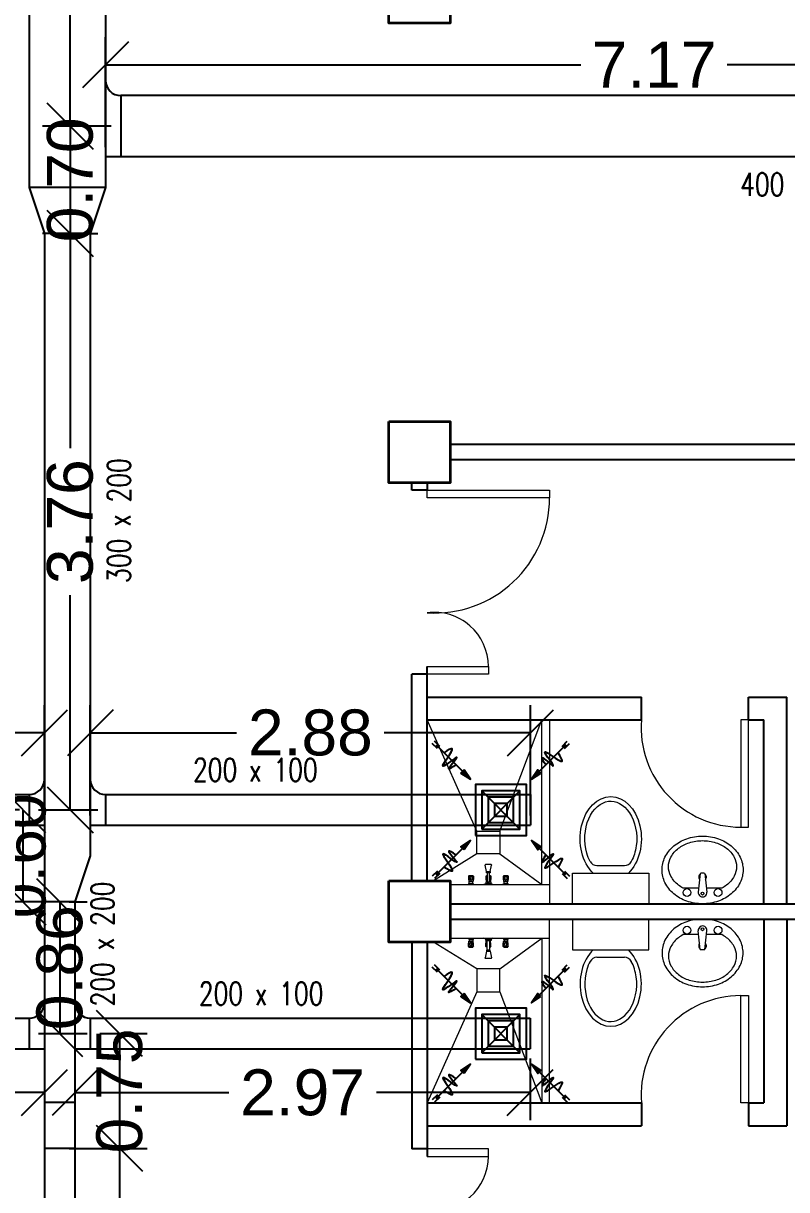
# Model space of a CAD drawing. Header units: millimetres. Extents: x 3 to 434, y 1 to 233.
# Drawn here: x 368.9 to 373.89, y 101.62 to 109.24 of the extents above; entities that cross this region are included whole.
import ezdxf

# ---------------------------------------------------------------- set-up
doc = ezdxf.new("R2010")
doc.units = ezdxf.units.MM
doc.header["$MEASUREMENT"] = 0
for name, color, linetype in [('AIR', 7, 'Continuous'), ('AIR-00', 8, 'Continuous'), ('AIR-03', 30, 'Continuous'), ('dimen', 7, 'Continuous'), ('ducting label', 7, 'Continuous'), ('exhaust', 1, 'Continuous')]:
    doc.layers.add(name, color=color, linetype=linetype)
doc.styles.add('Arch-Dim', font='simplex.shx', dxfattribs={"width": 0.75})
doc.styles.get("Standard").update_dxf_attribs({"font": 'arial.ttf'})
doc.dimstyles.new('Copy of dimension', dxfattribs={"dimtxt": 0.3, "dimasz": 0.3, "dimexe": 0.18, "dimexo": 0.0625, "dimgap": 0.09, "dimtad": 0, "dimzin": 0, "dimdsep": 46, "dimtxsty": 'Standard', "dimblk": 'OBLIQUE', "dimcen": 0.09, "dimclrd": 256, "dimclre": 256, "dimclrt": 256, "dimadec": 0, "dimazin": 0, "dimtfac": 1, "dimtofl": 0, "dimtmove": 0, "dimatfit": 3, "dimldrblk": 'OBLIQUE', "dimfxl": 1, "dimtolj": 1, "dimtzin": 0, "dimarcsym": 0})

# ---------------------------------------------------------------- blocks, each defined once
blk = doc.blocks.new('GRILL-C-IN')
at = {"layer": 'AIR-00', "ltscale": 3}
for p, q in [((-0.623, 0.601), (-0.674, 0.651)), ((-0.601, 0.623), (-0.651, 0.674)), ((-0.637, 0.637), (-0.3, 0.3)), ((0.637, 0.637), (0.3, 0.3)), ((0.601, 0.623), (0.651, 0.674)), ((0.623, 0.601), (0.674, 0.651)), ((-0.637, -0.637), (-0.3, -0.3)), ((0.637, -0.637), (0.3, -0.3)), ((-0.623, -0.601), (-0.674, -0.651)), ((-0.601, -0.623), (-0.651, -0.674)), ((0.601, -0.623), (0.651, -0.674)), ((0.623, -0.601), (0.674, -0.651))]:
    blk.add_line(p, q, dxfattribs=at)
at = {"layer": 'AIR-00', "color": 50}
for p, q in [((-0.188, 0.187), (0.187, -0.188)), ((0.187, 0.187), (-0.188, -0.188))]:
    blk.add_line(p, q, dxfattribs=at)
at = {"layer": 'AIR-00', "ltscale": 3}
for points in [[(-0.362, 0.393), (-0.393, 0.362), (-0.3, 0.3)], [(0.393, 0.362), (0.362, 0.393), (0.3, 0.3)], [(-0.362, -0.393), (-0.393, -0.362), (-0.3, -0.3)], [(0.393, -0.362), (0.362, -0.393), (0.3, -0.3)]]:
    blk.add_lwpolyline(points, close=True, dxfattribs=at)
at = {"layer": 'AIR-00', "color": 50}
for points in [[(-0.188, -0.188), (0.187, -0.188), (0.187, 0.187), (-0.188, 0.187)], [(-0.125, -0.125), (0.125, -0.125), (0.125, 0.125), (-0.125, 0.125)], [(-0.062, -0.062), (0.062, -0.062), (0.062, 0.062), (-0.062, 0.062)]]:
    blk.add_lwpolyline(points, close=True, dxfattribs=at)
at = {"layer": 'AIR-00', "ltscale": 3}
for points in [[(-0.441, 0.441), (-0.512, 0.404), (-0.432, 0.514), (-0.568, 0.43), (-0.477, 0.6), (-0.561, 0.561)], [(0.441, 0.441), (0.404, 0.512), (0.514, 0.432), (0.43, 0.568), (0.6, 0.477), (0.561, 0.561)], [(-0.441, -0.441), (-0.512, -0.404), (-0.432, -0.514), (-0.568, -0.43), (-0.477, -0.6), (-0.561, -0.561)], [(0.441, -0.441), (0.404, -0.512), (0.514, -0.432), (0.43, -0.568), (0.6, -0.477), (0.561, -0.561)]]:
    blk.add_spline(points, degree=3, dxfattribs=at)
for points in [[(-0.3, 0.3), (-0.362, 0.393), (-0.393, 0.362)], [(0.3, 0.3), (0.393, 0.362), (0.362, 0.393)], [(-0.3, -0.3), (-0.362, -0.393), (-0.393, -0.362)], [(0.3, -0.3), (0.393, -0.362), (0.362, -0.393)]]:
    blk.add_solid(points, dxfattribs=at)
at = {"layer": 'AIR-03', "color": 6}
blk.add_lwpolyline([(-0.25, -0.25), (0.25, -0.25), (0.25, 0.25), (-0.25, 0.25)], close=True, dxfattribs=at)
blk = doc.blocks.new('_Oblique')
at = {"color": 0, "linetype": 'ByBlock', "lineweight": -2}
blk.add_line((-0.5, -0.5), (0.5, 0.5), dxfattribs=at)
blk = doc.blocks.new('*D119')
at = {"layer": 'Defpoints', "color": 0, "transparency": 16777216}
for p in [(369.4411, 127.6002), (369.2095, 108.5642), (369.5412, 108.5642)]:
    blk.add_point(p, dxfattribs=at)
at = {"layer": 'dimen', "lineweight": -2, "transparency": 16777216}
for p, q in [((369.3786, 127.6002), (369.0295, 127.6002)), ((369.2095, 127.6002), (369.2095, 118.6636)), ((369.2095, 108.5642), (369.2095, 117.5008)), ((369.4787, 108.5642), (369.0295, 108.5642))]:
    blk.add_line(p, q, dxfattribs=at)
at = {"layer": 'dimen', "lineweight": -2, "transparency": 16777216, "xscale": 0.3, "yscale": 0.3, "zscale": 0.3}
for p, rotation in [((369.2095, 127.6002), 90), ((369.2095, 108.5642), 270)]:
    blk.add_blockref('_Oblique', p, dxfattribs=dict(at, rotation=rotation))
at = {"layer": 'dimen', "transparency": 16777216, "insert": (369.2095, 118.0822), "char_height": 0.3, "attachment_point": 5, "rotation": 90}
blk.add_mtext('\\A1;19.04', dxfattribs=at)
blk = doc.blocks.new('*D120')
at = {"layer": 'Defpoints', "color": 0, "transparency": 16777216}
for p in [(369.5412, 108.5642), (369.1913, 107.8642), (369.2095, 107.8642)]:
    blk.add_point(p, dxfattribs=at)
at = {"layer": 'dimen', "lineweight": -2, "transparency": 16777216}
for p, q in [((369.4787, 108.5642), (369.0295, 108.5642)), ((369.2095, 108.5642), (369.2095, 107.8642)), ((369.2538, 107.8642), (369.3895, 107.8642))]:
    blk.add_line(p, q, dxfattribs=at)
at = {"layer": 'dimen', "lineweight": -2, "transparency": 16777216, "xscale": 0.3, "yscale": 0.3, "zscale": 0.3}
for p, rotation in [((369.2095, 108.5642), 90), ((369.2095, 107.8642), 270)]:
    blk.add_blockref('_Oblique', p, dxfattribs=dict(at, rotation=rotation))
at = {"layer": 'dimen', "transparency": 16777216, "insert": (369.2095, 108.2142), "char_height": 0.3, "attachment_point": 5, "rotation": 90}
blk.add_mtext('\\A1;0.70', dxfattribs=at)
blk = doc.blocks.new('*D121')
at = {"layer": 'Defpoints', "color": 0, "transparency": 16777216}
for p in [(369.2095, 107.8642), (368.9413, 104.0992), (369.2095, 104.0992)]:
    blk.add_point(p, dxfattribs=at)
at = {"layer": 'dimen', "lineweight": -2, "transparency": 16777216}
for p, q in [((369.147, 107.8642), (369.0295, 107.8642)), ((369.2095, 107.8642), (369.2095, 106.4611)), ((369.2095, 104.0992), (369.2095, 105.5022)), ((369.0038, 104.0992), (369.3895, 104.0992))]:
    blk.add_line(p, q, dxfattribs=at)
at = {"layer": 'dimen', "lineweight": -2, "transparency": 16777216, "xscale": 0.3, "yscale": 0.3, "zscale": 0.3}
for p, rotation in [((369.2095, 107.8642), 90), ((369.2095, 104.0992), 270)]:
    blk.add_blockref('_Oblique', p, dxfattribs=dict(at, rotation=rotation))
at = {"layer": 'dimen', "transparency": 16777216, "insert": (369.2095, 105.9817), "char_height": 0.3, "attachment_point": 5, "rotation": 90}
blk.add_mtext('\\A1;3.76', dxfattribs=at)
blk = doc.blocks.new('*D122')
at = {"layer": 'Defpoints', "color": 0, "transparency": 16777216}
for p in [(368.9413, 104.0992), (368.9011, 103.4992), (369.1413, 103.4992)]:
    blk.add_point(p, dxfattribs=at)
at = {"layer": 'dimen', "lineweight": -2, "transparency": 16777216}
for p, q in [((368.8788, 104.0992), (368.7211, 104.0992)), ((368.9011, 104.0992), (368.9011, 103.4992)), ((369.0788, 103.4992), (368.7211, 103.4992))]:
    blk.add_line(p, q, dxfattribs=at)
at = {"layer": 'dimen', "lineweight": -2, "transparency": 16777216, "xscale": 0.3, "yscale": 0.3, "zscale": 0.3}
for p, rotation in [((368.9011, 104.0992), 90), ((368.9011, 103.4992), 270)]:
    blk.add_blockref('_Oblique', p, dxfattribs=dict(at, rotation=rotation))
at = {"layer": 'dimen', "transparency": 16777216, "insert": (368.9011, 103.7992), "char_height": 0.3, "attachment_point": 5, "rotation": 90}
blk.add_mtext('\\A1;0.60', dxfattribs=at)
blk = doc.blocks.new('*D123')
at = {"layer": 'Defpoints', "color": 0, "transparency": 16777216}
for p in [(367.6782, 104.603), (367.6782, 103.9992), (369.0413, 103.9992)]:
    blk.add_point(p, dxfattribs=at)
at = {"layer": 'dimen', "lineweight": -2, "transparency": 16777216}
for p, q in [((367.6782, 104.0617), (367.6782, 104.783)), ((369.0413, 104.0617), (369.0413, 104.783)), ((367.6782, 104.603), (367.8944, 104.603)), ((369.0413, 104.603), (368.8252, 104.603))]:
    blk.add_line(p, q, dxfattribs=at)
at = {"layer": 'dimen', "lineweight": -2, "transparency": 16777216, "xscale": 0.3, "yscale": 0.3, "zscale": 0.3, "rotation": 180}
blk.add_blockref('_Oblique', (367.6782, 104.603), dxfattribs=at)
at = {"layer": 'dimen', "lineweight": -2, "transparency": 16777216, "xscale": 0.3, "yscale": 0.3, "zscale": 0.3}
blk.add_blockref('_Oblique', (369.0413, 104.603), dxfattribs=at)
at = {"layer": 'dimen', "transparency": 16777216, "insert": (368.3598, 104.603), "char_height": 0.3, "attachment_point": 5}
blk.add_mtext('\\A1;1.36', dxfattribs=at)
blk = doc.blocks.new('*D124')
at = {"layer": 'Defpoints', "color": 0, "transparency": 16777216}
for p in [(372.2183, 104.603), (369.3413, 103.9992), (372.2183, 103.9992)]:
    blk.add_point(p, dxfattribs=at)
at = {"layer": 'dimen', "lineweight": -2, "transparency": 16777216}
for p, q in [((369.3413, 104.0617), (369.3413, 104.783)), ((372.2183, 104.0617), (372.2183, 104.783)), ((369.3413, 104.603), (370.2973, 104.603)), ((372.2183, 104.603), (371.2623, 104.603))]:
    blk.add_line(p, q, dxfattribs=at)
at = {"layer": 'dimen', "lineweight": -2, "transparency": 16777216, "xscale": 0.3, "yscale": 0.3, "zscale": 0.3, "rotation": 180}
blk.add_blockref('_Oblique', (369.3413, 104.603), dxfattribs=at)
at = {"layer": 'dimen', "lineweight": -2, "transparency": 16777216, "xscale": 0.3, "yscale": 0.3, "zscale": 0.3}
blk.add_blockref('_Oblique', (372.2183, 104.603), dxfattribs=at)
at = {"layer": 'dimen', "transparency": 16777216, "insert": (370.7798, 104.603), "char_height": 0.3, "attachment_point": 5}
blk.add_mtext('\\A1;2.88', dxfattribs=at)
blk = doc.blocks.new('*D125')
at = {"layer": 'Defpoints', "color": 0, "transparency": 16777216}
for p in [(369.1413, 103.4992), (368.9413, 102.6387), (369.1413, 102.6387)]:
    blk.add_point(p, dxfattribs=at)
at = {"layer": 'dimen', "lineweight": -2, "transparency": 16777216}
for p, q in [((369.1413, 103.4992), (369.1413, 102.6387)), ((369.2038, 103.4992), (369.3213, 103.4992)), ((369.0038, 102.6387), (369.3213, 102.6387))]:
    blk.add_line(p, q, dxfattribs=at)
at = {"layer": 'dimen', "lineweight": -2, "transparency": 16777216, "xscale": 0.3, "yscale": 0.3, "zscale": 0.3}
for p, rotation in [((369.1413, 103.4992), 90), ((369.1413, 102.6387), 270)]:
    blk.add_blockref('_Oblique', p, dxfattribs=dict(at, rotation=rotation))
at = {"layer": 'dimen', "transparency": 16777216, "insert": (369.1413, 103.0689), "char_height": 0.3, "attachment_point": 5, "rotation": 90}
blk.add_mtext('\\A1;0.86', dxfattribs=at)
blk = doc.blocks.new('*D126')
at = {"layer": 'Defpoints', "color": 0, "transparency": 16777216}
for p in [(367.6792, 102.5387), (369.0413, 102.5387), (367.6792, 102.2527)]:
    blk.add_point(p, dxfattribs=at)
at = {"layer": 'dimen', "lineweight": -2, "transparency": 16777216}
for p, q in [((367.6792, 102.4762), (367.6792, 102.0727)), ((369.0413, 102.4762), (369.0413, 102.0727)), ((367.6792, 102.2527), (367.8949, 102.2527)), ((369.0413, 102.2527), (368.8257, 102.2527))]:
    blk.add_line(p, q, dxfattribs=at)
at = {"layer": 'dimen', "lineweight": -2, "transparency": 16777216, "xscale": 0.3, "yscale": 0.3, "zscale": 0.3, "rotation": 180}
blk.add_blockref('_Oblique', (367.6792, 102.2527), dxfattribs=at)
at = {"layer": 'dimen', "lineweight": -2, "transparency": 16777216, "xscale": 0.3, "yscale": 0.3, "zscale": 0.3}
blk.add_blockref('_Oblique', (369.0413, 102.2527), dxfattribs=at)
at = {"layer": 'dimen', "transparency": 16777216, "insert": (368.3603, 102.2527), "char_height": 0.3, "attachment_point": 5}
blk.add_mtext('\\A1;1.36', dxfattribs=at)
blk = doc.blocks.new('*D127')
at = {"layer": 'Defpoints', "color": 0, "transparency": 16777216}
for p in [(369.2413, 102.5387), (372.2162, 102.5387), (372.2162, 102.2527)]:
    blk.add_point(p, dxfattribs=at)
at = {"layer": 'dimen', "lineweight": -2, "transparency": 16777216}
for p, q in [((369.2413, 102.4762), (369.2413, 102.0727)), ((372.2162, 102.4762), (372.2162, 102.0727)), ((369.2413, 102.2527), (370.2466, 102.2527)), ((372.2162, 102.2527), (371.211, 102.2527))]:
    blk.add_line(p, q, dxfattribs=at)
at = {"layer": 'dimen', "lineweight": -2, "transparency": 16777216, "xscale": 0.3, "yscale": 0.3, "zscale": 0.3, "rotation": 180}
blk.add_blockref('_Oblique', (369.2413, 102.2527), dxfattribs=at)
at = {"layer": 'dimen', "lineweight": -2, "transparency": 16777216, "xscale": 0.3, "yscale": 0.3, "zscale": 0.3}
blk.add_blockref('_Oblique', (372.2162, 102.2527), dxfattribs=at)
at = {"layer": 'dimen', "transparency": 16777216, "insert": (370.7288, 102.2527), "char_height": 0.3, "attachment_point": 5}
blk.add_mtext('\\A1;2.97', dxfattribs=at)
blk = doc.blocks.new('*D128')
at = {"layer": 'Defpoints', "color": 0, "transparency": 16777216}
for p in [(369.3413, 102.6387), (369.1413, 101.8889), (369.5323, 101.8889)]:
    blk.add_point(p, dxfattribs=at)
at = {"layer": 'dimen', "lineweight": -2, "transparency": 16777216}
for p, q in [((369.4038, 102.6387), (369.7123, 102.6387)), ((369.5323, 102.6387), (369.5323, 101.8889)), ((369.2038, 101.8889), (369.7123, 101.8889))]:
    blk.add_line(p, q, dxfattribs=at)
at = {"layer": 'dimen', "lineweight": -2, "transparency": 16777216, "xscale": 0.3, "yscale": 0.3, "zscale": 0.3}
for p, rotation in [((369.5323, 102.6387), 90), ((369.5323, 101.8889), 270)]:
    blk.add_blockref('_Oblique', p, dxfattribs=dict(at, rotation=rotation))
at = {"layer": 'dimen', "transparency": 16777216, "insert": (369.5323, 102.2638), "char_height": 0.3, "attachment_point": 5, "rotation": 90}
blk.add_mtext('\\A1;0.75', dxfattribs=at)
blk = doc.blocks.new('*D129')
at = {"layer": 'Defpoints', "color": 0, "transparency": 16777216}
for p in [(369.1413, 101.8889), (369.1413, 97.9599), (369.5323, 97.9599)]:
    blk.add_point(p, dxfattribs=at)
at = {"layer": 'dimen', "lineweight": -2, "transparency": 16777216}
for p, q in [((369.2038, 101.8889), (369.7123, 101.8889)), ((369.5323, 101.8889), (369.5323, 100.404)), ((369.5323, 97.9599), (369.5323, 99.4449)), ((369.2038, 97.9599), (369.7123, 97.9599))]:
    blk.add_line(p, q, dxfattribs=at)
at = {"layer": 'dimen', "lineweight": -2, "transparency": 16777216, "xscale": 0.3, "yscale": 0.3, "zscale": 0.3}
for p, rotation in [((369.5323, 101.8889), 90), ((369.5323, 97.9599), 270)]:
    blk.add_blockref('_Oblique', p, dxfattribs=dict(at, rotation=rotation))
at = {"layer": 'dimen', "transparency": 16777216, "insert": (369.5323, 99.9244), "char_height": 0.3, "attachment_point": 5, "rotation": 90}
blk.add_mtext('\\A1;3.93', dxfattribs=at)
blk = doc.blocks.new('*D131')
at = {"layer": 'Defpoints', "color": 0, "transparency": 16777216}
for p in [(376.6113, 108.9656), (376.6113, 108.8642), (369.4413, 108.3642)]:
    blk.add_point(p, dxfattribs=at)
at = {"layer": 'dimen', "lineweight": -2, "transparency": 16777216}
for p, q in [((369.4413, 108.4267), (369.4413, 109.1456)), ((376.6113, 108.9267), (376.6113, 109.1456)), ((369.4413, 108.9656), (372.5479, 108.9656)), ((376.6113, 108.9656), (373.5047, 108.9656))]:
    blk.add_line(p, q, dxfattribs=at)
at = {"layer": 'dimen', "lineweight": -2, "transparency": 16777216, "xscale": 0.3, "yscale": 0.3, "zscale": 0.3, "rotation": 180}
blk.add_blockref('_Oblique', (369.4413, 108.9656), dxfattribs=at)
at = {"layer": 'dimen', "lineweight": -2, "transparency": 16777216, "xscale": 0.3, "yscale": 0.3, "zscale": 0.3}
blk.add_blockref('_Oblique', (376.6113, 108.9656), dxfattribs=at)
at = {"layer": 'dimen', "transparency": 16777216, "insert": (373.0263, 108.9656), "char_height": 0.3, "attachment_point": 5}
blk.add_mtext('\\A1;7.17', dxfattribs=at)

msp = doc.modelspace()

# ---------------------------------------------------------------- linework, layer by layer
at = {"color": 8, "linetype": 'ByBlock', "lineweight": 25}
for p, q in [((377.2931, 106.4864), (371.6931, 106.4864)), ((377.2931, 106.3864), (371.6931, 106.3864)), ((371.4431, 106.1864), (371.4431, 106.2364)), ((371.5431, 106.2364), (371.5431, 106.1864)), ((371.5431, 106.1864), (371.4431, 106.1864)), ((371.4431, 103.6364), (371.4431, 104.9864)), ((371.5431, 104.9864), (371.4431, 104.9864)), ((371.4431, 103.6364), (371.4431, 104.9864)), ((371.5431, 103.6364), (371.5431, 105.0364)), ((371.6931, 103.4864), (377.3181, 103.4864)), ((371.6931, 103.3864), (377.3181, 103.3864)), ((371.4431, 103.2364), (371.4431, 101.8864)), ((371.5431, 103.2364), (371.5431, 101.8364)), ((371.5431, 101.8864), (371.4431, 101.8864))]:
    msp.add_line(p, q, dxfattribs=at)
at = {"color": 8, "linetype": 'ByBlock', "lineweight": 25, "ltscale": 0.3}
for p, q in [((371.5431, 104.8364), (372.9431, 104.8364)), ((372.9431, 104.6864), (372.9431, 104.8364)), ((373.6431, 104.8364), (373.8931, 104.8364)), ((373.6431, 104.6864), (373.6431, 104.8364)), ((373.8931, 103.4864), (373.8931, 104.8364)), ((371.5431, 104.6864), (372.9431, 104.6864)), ((373.6431, 104.6864), (373.7431, 104.6864)), ((373.7431, 103.4864), (373.7431, 104.6864)), ((373.7431, 103.3864), (373.7431, 102.1864)), ((373.8931, 103.3864), (373.8931, 102.0364)), ((371.5431, 102.1864), (372.9431, 102.1864)), ((372.9431, 102.1864), (372.9431, 102.0364)), ((373.6431, 102.1864), (373.7431, 102.1864)), ((373.6431, 102.1864), (373.6431, 102.0364)), ((371.5431, 102.0364), (372.9431, 102.0364)), ((373.6431, 102.0364), (373.8931, 102.0364))]:
    msp.add_line(p, q, dxfattribs=at)
at = {"color": 8, "linetype": 'ByBlock', "lineweight": 9, "ltscale": 0.3}
for p, q in [((371.8681, 103.9614), (371.5431, 104.6864)), ((372.0181, 103.9614), (372.2931, 104.6864)), ((371.8681, 103.8114), (371.5837, 103.6364)), ((372.0181, 103.8114), (372.2931, 103.6114)), ((371.8681, 103.0614), (371.5837, 103.2364)), ((372.0181, 103.0614), (372.2931, 103.2614)), ((371.8681, 102.9114), (371.5431, 102.1864)), ((372.0181, 102.9114), (372.2931, 102.1864))]:
    msp.add_line(p, q, dxfattribs=at)
at = {"color": 8, "linetype": 'ByBlock', "lineweight": 9}
for p, q in [((371.4431, 103.6864), (371.4431, 103.6364)), ((371.5431, 103.7364), (371.5431, 103.6364)), ((371.6931, 103.6114), (372.3431, 103.6114)), ((371.6931, 103.2614), (372.3431, 103.2614))]:
    msp.add_line(p, q, dxfattribs=at)
at = {"color": 8, "lineweight": 9}
for p, q in [((371.9308, 103.6968), (371.9222, 103.7387)), ((371.9624, 103.7433), (371.9237, 103.7433)), ((371.9308, 103.6892), (371.9308, 103.6968)), ((371.9308, 103.6968), (371.9554, 103.6968)), ((371.9308, 103.6968), (371.9554, 103.6968)), ((371.9554, 103.6892), (371.9308, 103.6892)), ((371.9355, 103.6892), (371.9355, 103.6269)), ((371.9507, 103.6269), (371.9507, 103.6892)), ((371.9554, 103.6968), (371.9639, 103.7387)), ((371.9554, 103.6968), (371.9554, 103.6892)), ((372.4931, 103.4864), (372.4931, 103.6864)), ((372.4931, 103.6864), (372.9931, 103.6864)), ((372.6525, 103.7364), (372.8335, 103.7364)), ((372.9931, 103.6864), (372.9931, 103.4864)), ((373.3286, 103.6843), (373.3153, 103.5625)), ((373.3576, 103.6843), (373.3709, 103.5625)), ((371.8124, 103.6122), (371.8158, 103.619)), ((371.8124, 103.6122), (371.8465, 103.6122)), ((371.8124, 103.6122), (371.8124, 103.6114)), ((371.8124, 103.6114), (371.8465, 103.6114)), ((371.8164, 103.6686), (371.8128, 103.6667)), ((371.8128, 103.6667), (371.8461, 103.6667)), ((371.8128, 103.6667), (371.8128, 103.6447)), ((371.8128, 103.6447), (371.815, 103.6407)), ((371.8154, 103.6389), (371.8154, 103.633)), ((371.8154, 103.633), (371.8162, 103.6307)), ((371.8154, 103.633), (371.8435, 103.633)), ((371.8158, 103.619), (371.8431, 103.619)), ((371.8162, 103.6447), (371.8236, 103.6447)), ((371.8162, 103.6307), (371.8427, 103.6307)), ((371.8164, 103.6701), (371.8425, 103.6701)), ((371.8164, 103.6701), (371.8164, 103.6686)), ((371.8164, 103.6686), (371.8425, 103.6686)), ((371.8164, 103.6579), (371.8164, 103.6457)), ((371.8181, 103.619), (371.8181, 103.6307)), ((371.8234, 103.658), (371.8234, 103.6459)), ((371.8427, 103.6447), (371.8354, 103.6447)), ((371.8355, 103.658), (371.8355, 103.6459)), ((371.8408, 103.619), (371.8408, 103.6307)), ((371.8425, 103.6701), (371.8425, 103.6686)), ((371.8425, 103.6686), (371.8461, 103.6667)), ((371.8425, 103.6579), (371.8425, 103.6458)), ((371.8435, 103.633), (371.8427, 103.6307)), ((371.8465, 103.6122), (371.8431, 103.619)), ((371.8435, 103.6389), (371.8435, 103.633)), ((371.8461, 103.6447), (371.8439, 103.6407)), ((371.8461, 103.6667), (371.8461, 103.6447)), ((371.8465, 103.6122), (371.8465, 103.6114)), ((371.9257, 103.6172), (371.9141, 103.6114)), ((371.9141, 103.6114), (371.9721, 103.6114)), ((371.9605, 103.6269), (371.9257, 103.6269)), ((371.9257, 103.6269), (371.9257, 103.6172)), ((371.9605, 103.6172), (371.9257, 103.6172)), ((371.9257, 103.6172), (371.9605, 103.6172)), ((371.93, 103.6686), (371.9264, 103.6667)), ((371.9264, 103.6667), (371.9355, 103.6667)), ((371.9264, 103.6667), (371.9264, 103.6448)), ((371.9264, 103.6448), (371.9286, 103.6407)), ((371.9291, 103.6389), (371.9291, 103.633)), ((371.9291, 103.633), (371.9355, 103.633)), ((371.9291, 103.633), (371.9298, 103.6307)), ((371.9298, 103.6307), (371.9355, 103.6307)), ((371.9299, 103.6448), (371.9355, 103.6448)), ((371.93, 103.6701), (371.9355, 103.6701)), ((371.93, 103.6701), (371.93, 103.6686)), ((371.93, 103.6686), (371.9355, 103.6686)), ((371.93, 103.6579), (371.93, 103.6458)), ((371.9317, 103.6269), (371.9317, 103.6307)), ((371.9355, 103.6269), (371.9507, 103.6269)), ((371.9507, 103.6701), (371.9562, 103.6701)), ((371.9507, 103.6686), (371.9562, 103.6686)), ((371.9507, 103.6667), (371.9598, 103.6667)), ((371.9563, 103.6448), (371.9507, 103.6448)), ((371.9507, 103.633), (371.9571, 103.633)), ((371.9507, 103.6307), (371.9564, 103.6307)), ((371.9545, 103.6269), (371.9545, 103.6307)), ((371.9562, 103.6701), (371.9562, 103.6686)), ((371.9562, 103.6686), (371.9598, 103.6667)), ((371.9562, 103.6579), (371.9562, 103.6458)), ((371.9571, 103.633), (371.9564, 103.6307)), ((371.9571, 103.6389), (371.9571, 103.633)), ((371.9598, 103.6448), (371.9576, 103.6407)), ((371.9598, 103.6667), (371.9598, 103.6448)), ((371.9605, 103.6172), (371.9605, 103.6269)), ((371.9721, 103.6114), (371.9605, 103.6172)), ((372.0397, 103.6122), (372.0431, 103.619)), ((372.0397, 103.6122), (372.0397, 103.6114)), ((372.0397, 103.6122), (372.0738, 103.6122)), ((372.0397, 103.6114), (372.0738, 103.6114)), ((372.0437, 103.6686), (372.0401, 103.6667)), ((372.0401, 103.6667), (372.0401, 103.6448)), ((372.0401, 103.6667), (372.0734, 103.6667)), ((372.0401, 103.6448), (372.0423, 103.6407)), ((372.0427, 103.6389), (372.0427, 103.633)), ((372.0427, 103.633), (372.0707, 103.633)), ((372.0427, 103.633), (372.0435, 103.6308)), ((372.0431, 103.619), (372.0704, 103.619)), ((372.0435, 103.6448), (372.0508, 103.6448)), ((372.0435, 103.6308), (372.07, 103.6308)), ((372.0436, 103.6579), (372.0436, 103.6458)), ((372.0437, 103.6701), (372.0698, 103.6702)), ((372.0437, 103.6701), (372.0437, 103.6686)), ((372.0437, 103.6686), (372.0698, 103.6686)), ((372.0454, 103.619), (372.0454, 103.6308)), ((372.0507, 103.658), (372.0507, 103.6459)), ((372.0699, 103.6448), (372.0626, 103.6448)), ((372.0628, 103.658), (372.0628, 103.6459)), ((372.0681, 103.619), (372.0681, 103.6308)), ((372.0698, 103.6702), (372.0698, 103.6686)), ((372.0698, 103.6686), (372.0734, 103.6667)), ((372.0698, 103.6579), (372.0698, 103.6458)), ((372.0707, 103.633), (372.07, 103.6308)), ((372.0738, 103.6122), (372.0704, 103.619)), ((372.0707, 103.6389), (372.0707, 103.633)), ((372.0734, 103.6448), (372.0712, 103.6407)), ((372.0734, 103.6667), (372.0734, 103.6448)), ((372.0738, 103.6122), (372.0738, 103.6114)), ((372.9931, 103.4864), (372.4931, 103.4864)), ((372.4931, 103.3864), (372.4931, 103.1864)), ((372.9931, 103.3864), (372.4931, 103.3864)), ((372.9931, 103.1864), (372.9931, 103.3864)), ((373.3286, 103.1885), (373.3153, 103.3104)), ((373.3576, 103.1885), (373.3709, 103.3104)), ((371.8124, 103.2614), (371.8465, 103.2614)), ((371.8124, 103.2607), (371.8124, 103.2614)), ((371.8124, 103.2607), (371.8465, 103.2607)), ((371.8124, 103.2607), (371.8158, 103.2539)), ((371.8128, 103.2281), (371.815, 103.2322)), ((371.8128, 103.2061), (371.8128, 103.2281)), ((371.8154, 103.2398), (371.8162, 103.2421)), ((371.8154, 103.2398), (371.8435, 103.2398)), ((371.8154, 103.234), (371.8154, 103.2398)), ((371.8158, 103.2539), (371.8431, 103.2539)), ((371.8162, 103.2421), (371.8427, 103.2421)), ((371.8162, 103.2281), (371.8236, 103.2281)), ((371.8164, 103.215), (371.8164, 103.2271)), ((371.8181, 103.2539), (371.8181, 103.2421)), ((371.8234, 103.2149), (371.8234, 103.227)), ((371.8427, 103.2281), (371.8354, 103.2281)), ((371.8355, 103.2149), (371.8355, 103.227)), ((371.8408, 103.2539), (371.8408, 103.2421)), ((371.8425, 103.215), (371.8425, 103.2271)), ((371.8435, 103.2398), (371.8427, 103.2421)), ((371.8465, 103.2607), (371.8431, 103.2539)), ((371.8435, 103.234), (371.8435, 103.2398)), ((371.8461, 103.2281), (371.8439, 103.2322)), ((371.8461, 103.2061), (371.8461, 103.2281)), ((371.8465, 103.2607), (371.8465, 103.2614)), ((371.9257, 103.2556), (371.9141, 103.2614)), ((371.9141, 103.2614), (371.9721, 103.2614)), ((371.9605, 103.2556), (371.9257, 103.2556)), ((371.9257, 103.246), (371.9257, 103.2556)), ((371.9257, 103.2556), (371.9605, 103.2556)), ((371.9605, 103.246), (371.9257, 103.246)), ((371.9264, 103.2281), (371.9286, 103.2322)), ((371.9264, 103.2061), (371.9264, 103.2281)), ((371.9291, 103.2398), (371.9298, 103.2421)), ((371.9291, 103.2398), (371.9355, 103.2398)), ((371.9291, 103.234), (371.9291, 103.2398)), ((371.9298, 103.2421), (371.9355, 103.2421)), ((371.9299, 103.2281), (371.9355, 103.2281)), ((371.93, 103.2149), (371.93, 103.2271)), ((371.9317, 103.246), (371.9317, 103.2421)), ((371.9355, 103.1836), (371.9355, 103.246)), ((371.9355, 103.246), (371.9507, 103.246)), ((371.9507, 103.246), (371.9507, 103.1836)), ((371.9507, 103.2421), (371.9564, 103.2421)), ((371.9507, 103.2398), (371.9571, 103.2398)), ((371.9563, 103.2281), (371.9507, 103.2281)), ((371.9545, 103.246), (371.9545, 103.2421)), ((371.9562, 103.2149), (371.9562, 103.2271)), ((371.9571, 103.2398), (371.9564, 103.2421)), ((371.9571, 103.234), (371.9571, 103.2398)), ((371.9598, 103.2281), (371.9576, 103.2322)), ((371.9598, 103.2061), (371.9598, 103.2281)), ((371.9721, 103.2614), (371.9605, 103.2556)), ((371.9605, 103.2556), (371.9605, 103.246)), ((372.0397, 103.2607), (372.0397, 103.2614)), ((372.0397, 103.2614), (372.0738, 103.2614)), ((372.0397, 103.2607), (372.0431, 103.2538)), ((372.0397, 103.2607), (372.0738, 103.2607)), ((372.0401, 103.2281), (372.0423, 103.2322)), ((372.0401, 103.2061), (372.0401, 103.2281)), ((372.0427, 103.2398), (372.0435, 103.2421)), ((372.0427, 103.234), (372.0427, 103.2398)), ((372.0427, 103.2398), (372.0707, 103.2398)), ((372.0431, 103.2538), (372.0704, 103.2538)), ((372.0435, 103.2421), (372.07, 103.2421)), ((372.0435, 103.2281), (372.0508, 103.2281)), ((372.0436, 103.2149), (372.0436, 103.2271)), ((372.0454, 103.2538), (372.0454, 103.2421)), ((372.0507, 103.2148), (372.0507, 103.227)), ((372.0699, 103.2281), (372.0626, 103.2281)), ((372.0628, 103.2148), (372.0628, 103.227)), ((372.0681, 103.2538), (372.0681, 103.2421)), ((372.0698, 103.2149), (372.0698, 103.2271)), ((372.0707, 103.2398), (372.07, 103.2421)), ((372.0738, 103.2607), (372.0704, 103.2538)), ((372.0707, 103.234), (372.0707, 103.2398)), ((372.0734, 103.2281), (372.0712, 103.2322)), ((372.0734, 103.2061), (372.0734, 103.2281)), ((372.0738, 103.2607), (372.0738, 103.2614)), ((371.8128, 103.2061), (371.8461, 103.2061)), ((371.8164, 103.2042), (371.8128, 103.2061)), ((371.8164, 103.2042), (371.8425, 103.2042)), ((371.8164, 103.2027), (371.8164, 103.2042)), ((371.8164, 103.2027), (371.8425, 103.2027)), ((371.8425, 103.2042), (371.8461, 103.2061)), ((371.8425, 103.2027), (371.8425, 103.2042)), ((371.9308, 103.176), (371.9222, 103.1341)), ((371.9264, 103.2061), (371.9355, 103.2061)), ((371.93, 103.2042), (371.9264, 103.2061)), ((371.93, 103.2042), (371.9355, 103.2042)), ((371.93, 103.2027), (371.93, 103.2042)), ((371.93, 103.2027), (371.9355, 103.2027)), ((371.9308, 103.1836), (371.9308, 103.176)), ((371.9554, 103.1836), (371.9308, 103.1836)), ((371.9308, 103.176), (371.9554, 103.176)), ((371.9308, 103.176), (371.9554, 103.176)), ((371.9507, 103.2061), (371.9598, 103.2061)), ((371.9507, 103.2042), (371.9562, 103.2042)), ((371.9507, 103.2027), (371.9562, 103.2027)), ((371.9554, 103.176), (371.9554, 103.1836)), ((371.9554, 103.176), (371.9639, 103.1341)), ((371.9562, 103.2042), (371.9598, 103.2061)), ((371.9562, 103.2027), (371.9562, 103.2042)), ((372.0437, 103.2042), (372.0401, 103.2061)), ((372.0401, 103.2061), (372.0734, 103.2061)), ((372.0437, 103.2027), (372.0437, 103.2042)), ((372.0437, 103.2042), (372.0698, 103.2042)), ((372.0437, 103.2027), (372.0698, 103.2027)), ((372.0698, 103.2042), (372.0734, 103.2061)), ((372.0698, 103.2027), (372.0698, 103.2042)), ((372.4931, 103.1864), (372.9931, 103.1864)), ((371.9624, 103.1296), (371.9237, 103.1296)), ((372.6525, 103.1364), (372.8335, 103.1364))]:
    msp.add_line(p, q, dxfattribs=at)
at = {"color": 8, "linetype": 'ByBlock', "lineweight": 35}
for points in [[(371.2931, 109.6364), (371.6931, 109.6364), (371.6931, 109.2364), (371.2931, 109.2364)], [(371.2931, 106.6364), (371.6931, 106.6364), (371.6931, 106.2364), (371.2931, 106.2364)], [(371.2931, 103.6364), (371.6931, 103.6364), (371.6931, 103.2364), (371.2931, 103.2364)]]:
    msp.add_lwpolyline(points, close=True, dxfattribs=at)
at = {"color": 8, "lineweight": 13, "ltscale": 0.03}
for points in [[(371.5431, 106.1364), (371.5431, 106.1864), (372.3431, 106.1864), (372.3431, 106.1364)], [(371.5431, 104.9864), (371.5431, 105.0364), (371.9431, 105.0364), (371.9431, 104.9864)], [(373.6431, 104.6864), (373.5931, 104.6864), (373.5931, 103.9864), (373.6431, 103.9864)], [(373.6431, 102.1864), (373.5931, 102.1864), (373.5931, 102.8864), (373.6431, 102.8864)], [(371.5431, 101.8864), (371.5431, 101.8364), (371.9431, 101.8364), (371.9431, 101.8864)]]:
    msp.add_lwpolyline(points, close=True, dxfattribs=at)
at = {"color": 8, "linetype": 'ByBlock', "lineweight": 9, "ltscale": 0.3}
for points in [[(372.2931, 103.6114), (372.2931, 104.6864), (372.3431, 104.6864), (372.3431, 103.4864), (372.3431, 103.4864)], [(372.2931, 103.2614), (372.2931, 102.1864), (372.3431, 102.1864), (372.3431, 103.3864), (372.3431, 103.3864)]]:
    msp.add_lwpolyline(points, dxfattribs=at)
at = {"color": 8, "linetype": 'ByBlock', "lineweight": 9, "ltscale": 0.03}
for points in [[(372.0181, 103.8114), (371.8681, 103.8114), (371.8681, 103.9614), (372.0181, 103.9614)], [(372.0181, 103.0614), (371.8681, 103.0614), (371.8681, 102.9114), (372.0181, 102.9114)]]:
    msp.add_lwpolyline(points, close=True, dxfattribs=at)
at = {"color": 8, "lineweight": 9}
msp.add_lwpolyline([(373.0781, 103.7074, -0.11576), (373.0975, 103.7899, -0.104047), (373.1557, 103.8637, -0.090875), (373.2396, 103.9111, -0.083344), (373.3431, 103.9284, -0.083344), (373.4466, 103.9111, -0.090875), (373.5305, 103.8637, -0.104047), (373.5887, 103.7899, -0.11576), (373.6081, 103.7074, -0.11576), (373.5887, 103.6249, -0.104047), (373.5305, 103.5512, -0.090875), (373.4466, 103.5038, -0.083344), (373.3431, 103.4864, -0.083344), (373.2396, 103.5038, -0.090875), (373.1557, 103.5512, -0.104047), (373.0975, 103.6249, -0.11576)], format="xyb", close=True, dxfattribs=at)
for points in [[(373.1206, 103.7284, -0.124838), (373.1365, 103.791, -0.105788), (373.1858, 103.8486, -0.086697), (373.2555, 103.8849, -0.076776), (373.3431, 103.8984, -0.076776), (373.4307, 103.8849, -0.086697), (373.5004, 103.8486, -0.105788), (373.5497, 103.791, -0.124838), (373.5656, 103.7284, -0.124838), (373.5497, 103.6659, -0.105788), (373.5004, 103.6082, -0.040067), (373.4697, 103.5884), (373.3675, 103.5884, -0.040067)], [(373.3187, 103.5884), (373.2165, 103.5884, -0.040067), (373.1858, 103.6082, -0.105788), (373.1365, 103.6659, -0.124838), (373.1206, 103.7284, -0.124838)], [(373.1206, 103.1444, 0.124838), (373.1365, 103.0819, 0.105788), (373.1858, 103.0242, 0.086697), (373.2555, 102.988, 0.076776), (373.3431, 102.9744, 0.076776), (373.4307, 102.988, 0.086697), (373.5004, 103.0242, 0.105788), (373.5497, 103.0819, 0.124838), (373.5656, 103.1444, 0.124838), (373.5497, 103.207, 0.105788), (373.5004, 103.2646, 0.040067), (373.4697, 103.2844), (373.3675, 103.2844, 0.040067)], [(373.3187, 103.2844), (373.2165, 103.2844, 0.040067), (373.1858, 103.2646, 0.105788), (373.1365, 103.207, 0.124838), (373.1206, 103.1444, 0.124838)]]:
    msp.add_lwpolyline(points, format="xyb", dxfattribs=at)
for centre, radius in [((373.2415, 103.5594), 0.0255), ((373.3431, 103.5529), 0.0095), ((373.4447, 103.5594), 0.0255), ((373.2415, 103.3134), 0.0255), ((373.3431, 103.3199), 0.0095), ((373.4447, 103.3134), 0.0255)]:
    msp.add_circle(centre, radius, dxfattribs=at)
at = {"color": 8, "lineweight": 13, "ltscale": 0.03}
for centre, radius, start, end in [((371.5915, 106.1364), 0.7516, 266.30478, 0), ((371.59, 105.0364), 0.3531, 0, 97.62815), ((373.5931, 104.6382), 0.6518, 175.75781, 270), ((373.5931, 102.2346), 0.6518, 90, 184.24219), ((371.59, 101.8364), 0.3531, 262.37185, 0)]:
    msp.add_arc(centre, radius, start, end, dxfattribs=at)
at = {"color": 8, "lineweight": 9}
for centre, radius, start, end in [((372.6525, 103.7864), 0.05, 208.15006, 270), ((372.8335, 103.7864), 0.05, 270, 331.99164), ((373.3431, 103.6614), 0.025, 126.30681, 221.20218), ((373.3431, 103.5906), 0.0948, 81.20259, 98.79741), ((373.3431, 103.6614), 0.025, 71.37929, 108.62071), ((373.3431, 103.6614), 0.025, 318.79782, 53.69319), ((373.3431, 103.5594), 0.028, 173.75449, 6.24551), ((373.3431, 103.0695), 0.3169, 90, 109.05688), ((373.3431, 103.0695), 0.3169, 70.94312, 90), ((373.302, 103.1463), 0.2283, 129.82683, 153.58726), ((373.3269, 103.1164), 0.2673, 109.05688, 129.82683), ((373.3431, 103.3134), 0.028, 353.75449, 186.24551), ((373.3593, 103.1164), 0.2673, 50.17317, 70.94312), ((373.3842, 103.1463), 0.2283, 26.41274, 50.17317), ((373.2635, 103.1654), 0.1854, 153.58726, 180), ((373.3431, 103.2115), 0.025, 138.79782, 233.69319), ((373.3431, 103.2115), 0.025, 306.30681, 41.20218), ((373.4227, 103.1654), 0.1854, 0, 26.41274), ((373.2635, 103.1654), 0.1854, 180, 206.41274), ((373.3431, 103.2822), 0.0948, 261.20259, 278.79741), ((373.3431, 103.2115), 0.025, 251.37929, 288.62071), ((373.4227, 103.1654), 0.1854, 333.58726, 0), ((372.6525, 103.0864), 0.05, 90, 151.84994), ((372.8335, 103.0864), 0.05, 28.00836, 90), ((373.302, 103.1845), 0.2283, 206.41274, 230.17317), ((373.3842, 103.1845), 0.2283, 309.82683, 333.58726), ((373.3269, 103.2144), 0.2673, 230.17317, 250.94312), ((373.3593, 103.2144), 0.2673, 289.05688, 309.82683), ((373.3431, 103.2613), 0.3169, 250.94312, 270), ((373.3431, 103.2613), 0.3169, 270, 289.05688)]:
    msp.add_arc(centre, radius, start, end, dxfattribs=at)
at = {"color": 8, "lineweight": 9, "extrusion": (0, 0, -1)}
msp.add_ellipse((372.7431, 103.9114), major_axis=(0, -0.275), ratio=0.727273, start_param=0.612555, end_param=5.670631, dxfattribs=at)
at = {"color": 8, "lineweight": 9}
for centre, major_axis, ratio, start_param, end_param in [((371.9258, 103.7401), (-0.00268, 0.00268), 1, -0.216453, 1.153609), ((371.8012, 103.221), (0.0118, 0.0118), 1, -0.264769, -0.132543), ((371.8117, 103.234), (0.00268, -0.00268), 1, 0.291344, 0.785286), ((371.8126, 103.2271), (0.00268, 0.00268), 1, -0.785511, -0.157871), ((371.8272, 103.227), (0.00268, -0.00268), 1, 3.299239, 3.926878), ((371.8343, 103.2219), (0.00887, 0.00887), 1, 1.36743, 1.728443), ((371.8295, 103.2292), (0.00268, 0.00268), 1, 0.203142, 1.36743), ((371.8246, 103.2219), (0.00887, -0.00887), 1, 1.412925, 1.773938), ((371.8317, 103.227), (0.00268, -0.00268), 1, 0.785286, 1.412925), ((371.8463, 103.2271), (0.00268, -0.00268), 1, 3.299239, 3.926878), ((371.8577, 103.221), (0.0118, 0.0118), 1, 1.703115, 1.83534), ((371.8473, 103.234), (0.00268, -0.00268), 1, 3.926878, 4.42082), ((371.9148, 103.221), (0.0118, -0.0118), 1, 1.306028, 1.438253), ((371.9253, 103.234), (0.00268, 0.00268), 1, -1.279452, -0.785511), ((371.9262, 103.2271), (0.00268, 0.00268), 1, -0.785511, -0.157871), ((371.96, 103.2271), (0.00268, -0.00268), 1, 3.299239, 3.926878), ((371.9713, 103.221), (0.0118, -0.0118), 1, 3.273911, 3.406137), ((371.9609, 103.234), (0.00268, -0.00268), 1, 3.926878, 4.42082), ((372.0285, 103.221), (0.0118, 0.0118), 1, -0.264769, -0.132543), ((372.0389, 103.234), (0.00268, 0.00268), 1, -1.279452, -0.785511), ((372.0399, 103.2271), (0.00268, -0.00268), 1, 0.785286, 1.412925), ((372.0545, 103.227), (0.00268, -0.00268), 1, 3.299239, 3.926878), ((372.0615, 103.2218), (0.00887, -0.00887), 1, 2.938226, 3.299239), ((372.0567, 103.2291), (0.00268, 0.00268), 1, 0.203142, 1.36743), ((372.0519, 103.2218), (0.00887, 0.00887), 1, -0.157871, 0.203142), ((372.059, 103.227), (0.00268, -0.00268), 1, 0.785286, 1.412925), ((372.0736, 103.2271), (0.00268, 0.00268), 1, 1.728443, 2.356082), ((372.085, 103.221), (0.0118, 0.0118), 1, 1.703115, 1.83534), ((372.0745, 103.234), (0.00268, 0.00268), 1, 2.356082, 2.850023), ((371.8037, 103.2158), (0.00896, 0.00896), 1, -1.559299, -0.848214), ((371.8338, 103.2156), (0.00738, -0.00738), 1, 4.000472, 4.78527), ((371.8295, 103.2106), (0.00268, -0.00268), 1, 4.78527, 6.21008), ((371.8251, 103.2156), (0.00738, 0.00738), 1, 4.639283, 5.424081), ((371.8552, 103.2157), (0.00896, -0.00896), 1, 3.989582, 4.700667), ((371.9174, 103.2157), (0.00896, -0.00896), 1, 0.011497, 0.722582), ((371.9688, 103.2157), (0.00896, 0.00896), 1, 2.418785, 3.129871), ((372.031, 103.2157), (0.00896, 0.00896), 1, -1.559299, -0.848214), ((372.0611, 103.2156), (0.00738, -0.00738), 1, 4.000472, 4.78527), ((372.0567, 103.2106), (0.00268, 0.00268), 1, 3.214474, 4.639283), ((372.0524, 103.2156), (0.00738, -0.00738), 1, 6.21008, 6.994878), ((372.0825, 103.2157), (0.00896, 0.00896), 1, 2.418785, 3.129871), ((372.7431, 102.9614), (0, 0.275), 0.727273, 0.612555, 5.670631), ((371.9604, 103.1328), (0.00268, -0.00268), 1, 6.066508, 7.43657)]:
    msp.add_ellipse(centre, major_axis=major_axis, ratio=ratio, start_param=start_param, end_param=end_param, dxfattribs=at)
at = {"color": 8, "lineweight": 9, "extrusion": (4.99074e-41, 2.88216e-41, -1)}
for centre, major_axis, start_param, end_param in [((371.9604, 103.7401), (-0.00268, 0.00268), 1.354119, 2.724181), ((371.8037, 103.6571), (0.00896, 0.00896), 0.011497, 0.722582), ((371.8012, 103.6518), (-0.0118, 0.0118), 2.876824, 3.009049), ((371.8117, 103.6389), (-0.00268, 0.00268), 1.862141, 2.356082), ((371.8126, 103.6457), (-0.00268, 0.00268), 2.356082, 2.983721), ((371.8338, 103.6572), (0.00738, 0.00738), 4.000472, 4.78527), ((371.8272, 103.6459), (0.00268, 0.00268), 3.299239, 3.926878), ((371.8343, 103.651), (-0.00887, 0.00887), 4.509022, 4.870036), ((371.8295, 103.6623), (0.00268, 0.00268), -1.497915, -0.073106), ((371.8295, 103.6437), (0.00268, 0.00268), 1.773938, 2.938226), ((371.8246, 103.651), (-0.00887, 0.00887), 2.983721, 3.344735), ((371.8251, 103.6572), (-0.00738, 0.00738), 1.497691, 2.282489), ((371.8317, 103.6459), (0.00268, 0.00268), 0.785286, 1.412925), ((371.8552, 103.6571), (-0.00896, 0.00896), 5.560378, 6.271464), ((371.8463, 103.6458), (-0.00268, 0.00268), 4.870036, 5.497675), ((371.8577, 103.6518), (0.0118, 0.0118), 3.273911, 3.406137), ((371.8473, 103.6389), (-0.00268, 0.00268), 5.497675, 5.991616), ((371.9174, 103.6571), (0.00896, 0.00896), 0.011497, 0.722582), ((371.9148, 103.6518), (-0.0118, 0.0118), 2.876824, 3.009049), ((371.9253, 103.6389), (0.00268, 0.00268), 0.291344, 0.785286), ((371.9262, 103.6458), (0.00268, 0.00268), 0.785286, 1.412925), ((371.9688, 103.6571), (0.00896, 0.00896), 3.989582, 4.700667), ((371.96, 103.6458), (0.00268, 0.00268), 3.299239, 3.926878), ((371.9713, 103.6518), (-0.0118, 0.0118), 4.844707, 4.976933), ((371.9609, 103.6389), (0.00268, 0.00268), 3.926878, 4.42082), ((372.031, 103.6571), (0.00896, 0.00896), 0.011497, 0.722582), ((372.0285, 103.6518), (0.0118, 0.0118), 1.306028, 1.438253), ((372.0389, 103.6389), (-0.00268, 0.00268), 1.862141, 2.356082), ((372.0399, 103.6458), (-0.00268, 0.00268), 2.356082, 2.983721), ((372.0611, 103.6573), (0.00738, 0.00738), 4.000472, 4.78527), ((372.0545, 103.6459), (0.00268, 0.00268), 3.299239, 3.926878), ((372.0615, 103.651), (-0.00887, 0.00887), 4.509022, 4.870036), ((372.0567, 103.6623), (0.00268, 0.00268), -1.497915, -0.073106), ((372.0567, 103.6437), (0.00268, 0.00268), 1.773938, 2.938226), ((372.0519, 103.651), (-0.00887, 0.00887), 2.983721, 3.344735), ((372.0524, 103.6573), (-0.00738, 0.00738), 1.497691, 2.282489), ((372.059, 103.6459), (0.00268, 0.00268), 0.785286, 1.412925), ((372.0825, 103.6571), (-0.00896, 0.00896), 5.560378, 6.271464), ((372.0736, 103.6458), (-0.00268, 0.00268), 4.870036, 5.497675), ((372.085, 103.6518), (0.0118, 0.0118), 3.273911, 3.406137), ((372.0745, 103.6389), (-0.00268, 0.00268), 5.497675, 5.991616)]:
    msp.add_ellipse(centre, major_axis=major_axis, ratio=1, start_param=start_param, end_param=end_param, dxfattribs=at)
at = {"color": 8, "lineweight": 9, "extrusion": (4.99074e-41, -2.88216e-41, -1)}
msp.add_ellipse((371.9258, 103.1328), major_axis=(0.00268, 0.00268), ratio=1, start_param=2.92514, end_param=4.295202, dxfattribs=at)
at = {"color": 8, "lineweight": 9}
for points in [[(372.6084, 103.7628), (372.5996, 103.7792), (372.5922, 103.7973), (372.5653, 103.8885), (372.5705, 103.9757), (372.6282, 104.1073), (372.6783, 104.1486), (372.7764, 104.1621), (372.8286, 104.1361), (372.9027, 104.0249), (372.9205, 103.9412), (372.9048, 103.8274), (372.8934, 103.7926), (372.8776, 103.7629)], [(372.6084, 103.11), (372.5996, 103.0936), (372.5922, 103.0755), (372.5653, 102.9844), (372.5705, 102.8972), (372.6282, 102.7656), (372.6783, 102.7242), (372.7764, 102.7108), (372.8286, 102.7367), (372.9027, 102.8479), (372.9205, 102.9316), (372.9048, 103.0454), (372.8934, 103.0803), (372.8776, 103.1099)]]:
    msp.add_open_spline(points, degree=3, knots=[0.937253, 0.937253, 0.937253, 0.937253, 1.185372, 1.185372, 2.113864, 2.113864, 3.042356, 3.042356, 3.970847, 3.970847, 4.899339, 4.899339, 5.346062, 5.346062, 5.346062, 5.346062], dxfattribs=at)
at = {"layer": 'exhaust'}
for p, q in [((369.441, 137.3079), (369.4413, 108.1642)), ((368.941, 137.2068), (368.9413, 108.1642)), ((402.5812, 108.7642), (369.5412, 108.7642)), ((369.5412, 108.7642), (369.5412, 108.3642)), ((402.5812, 108.3642), (369.4413, 108.3642)), ((369.4413, 108.1642), (368.9413, 108.1642)), ((368.9413, 108.1642), (369.0413, 107.8642)), ((369.4413, 108.1642), (369.3413, 107.8642)), ((369.0413, 107.8642), (369.0413, 97.9599)), ((369.3413, 107.8642), (369.0413, 107.8642)), ((369.3413, 107.8642), (369.3413, 103.7992)), ((367.6782, 104.1992), (368.9413, 104.1992)), ((368.9413, 104.1992), (368.9413, 103.9992)), ((369.4413, 104.1992), (372.2183, 104.1992)), ((369.4413, 104.1992), (369.4413, 103.9992)), ((372.2183, 104.1992), (372.2183, 103.9992)), ((367.6782, 103.9992), (369.0413, 103.9992)), ((369.3413, 103.9992), (372.2183, 103.9992)), ((369.3413, 103.7992), (369.2413, 103.4992)), ((369.2413, 103.4992), (369.0413, 103.4992)), ((369.2413, 103.4992), (369.2413, 97.9599)), ((367.6792, 102.7387), (368.9413, 102.7387)), ((368.9413, 102.7387), (368.9413, 102.5387)), ((369.3413, 102.7387), (372.2162, 102.7387)), ((369.3413, 102.7387), (369.3413, 102.5387)), ((372.2162, 102.7387), (372.2162, 102.5387)), ((367.6792, 102.5387), (369.0413, 102.5387)), ((369.2413, 102.5387), (372.2162, 102.5387)), ((369.2413, 102.1889), (369.0413, 102.1889)), ((369.2413, 101.8889), (369.0413, 101.8889))]:
    msp.add_line(p, q, dxfattribs=at)
for centre, start, end in [((369.5412, 108.8642), 180.00041, 270), ((368.9413, 104.2992), 270, 0), ((369.4413, 104.2992), 180, 270), ((368.9413, 102.8387), 270, 0), ((369.3413, 102.8387), 180, 270)]:
    msp.add_arc(centre, 0.1, start, end, dxfattribs=at)

# ---------------------------------------------------------------- block references
at = {"layer": 'AIR', "xscale": 0.6658363358532475, "yscale": 0.6658363358532475, "zscale": 0.6658363358532475}
for p in [(372.0252, 104.0992), (372.0252, 102.6387)]:
    msp.add_blockref('GRILL-C-IN', p, dxfattribs=at)

# ---------------------------------------------------------------- texts
at = {"layer": 'ducting label', "color": 3, "linetype": 'Continuous', "lineweight": 25, "char_height": 0.15, "attachment_point": 1, "style": 'Arch-Dim'}
for s, insert in [('\\A1;{\\C240;\\c2367469;400 x 400}', (373.5887, 108.2595)), ('\\A1;{\\C240;\\c2367469;200 x 100}', (370.0127, 104.4354)), ('\\A1;{\\C240;\\c2367469;200 x 100}', (370.0506, 102.9749))]:
    msp.add_mtext_dynamic_manual_height_columns(s, width=1.195152, gutter_width=1.011, heights=[0], dxfattribs=dict(at, insert=insert))
at = {"layer": 'exhaust', "color": 240, "linetype": 'Continuous', "lineweight": 25, "true_color": 0xed1f24, "char_height": 0.15, "attachment_point": 1, "rotation": 90, "style": 'Arch-Dim'}
for s, insert in [('\\A1;300 x 200', (369.4534, 105.5814)), ('\\A1;200 x 200', (369.3461, 102.8157))]:
    msp.add_mtext_dynamic_manual_height_columns(s, width=1.195152, gutter_width=1.011, heights=[0], dxfattribs=dict(at, insert=insert))

# ---------------------------------------------------------------- dimensions: what is measured, and where the dimension line sits
at = {"layer": 'dimen'}
for base, p1, p2, picture, middle in [((369.2095, 108.5642), (369.4411, 127.6002), (369.5412, 108.5642), '*D119', (369.2095, 118.0822)), ((369.20954, 104.09918), (369.20954, 107.86415), (368.94133, 104.09918), '*D121', (369.20954, 105.98167)), ((369.5323, 97.9599), (369.1413, 101.8889), (369.1413, 97.9599), '*D129', (369.5323, 99.9244))]:
    dim = msp.add_linear_dim(base=base, p1=p1, p2=p2, angle=90, dimstyle='Copy of dimension', dxfattribs=at)
    dim.commit()
    dim.dimension.update_dxf_attribs({"geometry": picture, "text_midpoint": middle})
for base, p1, p2, picture, middle in [((376.6113, 108.9656), (369.4413, 108.3642), (376.6113, 108.8642), '*D131', (373.0263, 108.9656)), ((367.6782, 104.603), (369.0413, 103.9992), (367.6782, 103.9992), '*D123', (368.3598, 104.603)), ((372.2183, 104.603), (369.3413, 103.9992), (372.2183, 103.9992), '*D124', (370.7798, 104.603)), ((367.6792, 102.2527), (369.0413, 102.5387), (367.6792, 102.5387), '*D126', (368.3603, 102.2527)), ((372.2162, 102.2527), (369.2413, 102.5387), (372.2162, 102.5387), '*D127', (370.7288, 102.2527))]:
    dim = msp.add_linear_dim(base=base, p1=p1, p2=p2, dimstyle='Copy of dimension', dxfattribs=at)
    dim.commit()
    dim.dimension.update_dxf_attribs({"geometry": picture, "text_midpoint": middle})
for base, p1, p2, picture, middle in [((369.2095, 107.8642), (369.5412, 108.5642), (369.1913, 107.8642), '*D120', (369.2095, 108.2142)), ((368.9011, 103.4992), (368.9413, 104.0992), (369.1413, 103.4992), '*D122', (368.9011, 103.7992)), ((369.1413, 102.6387), (369.1413, 103.4992), (368.9413, 102.6387), '*D125', (369.1413, 103.0689)), ((369.5323, 101.8889), (369.3413, 102.6387), (369.1413, 101.8889), '*D128', (369.5323, 102.2638))]:
    dim = msp.add_linear_dim(base=base, p1=p1, p2=p2, angle=90, dimstyle='Copy of dimension', dxfattribs=at)
    dim.commit()
    dim.dimension.update_dxf_attribs({"geometry": picture, "text_midpoint": middle, "dimtype": 160})

doc.saveas('drawing.dxf')
